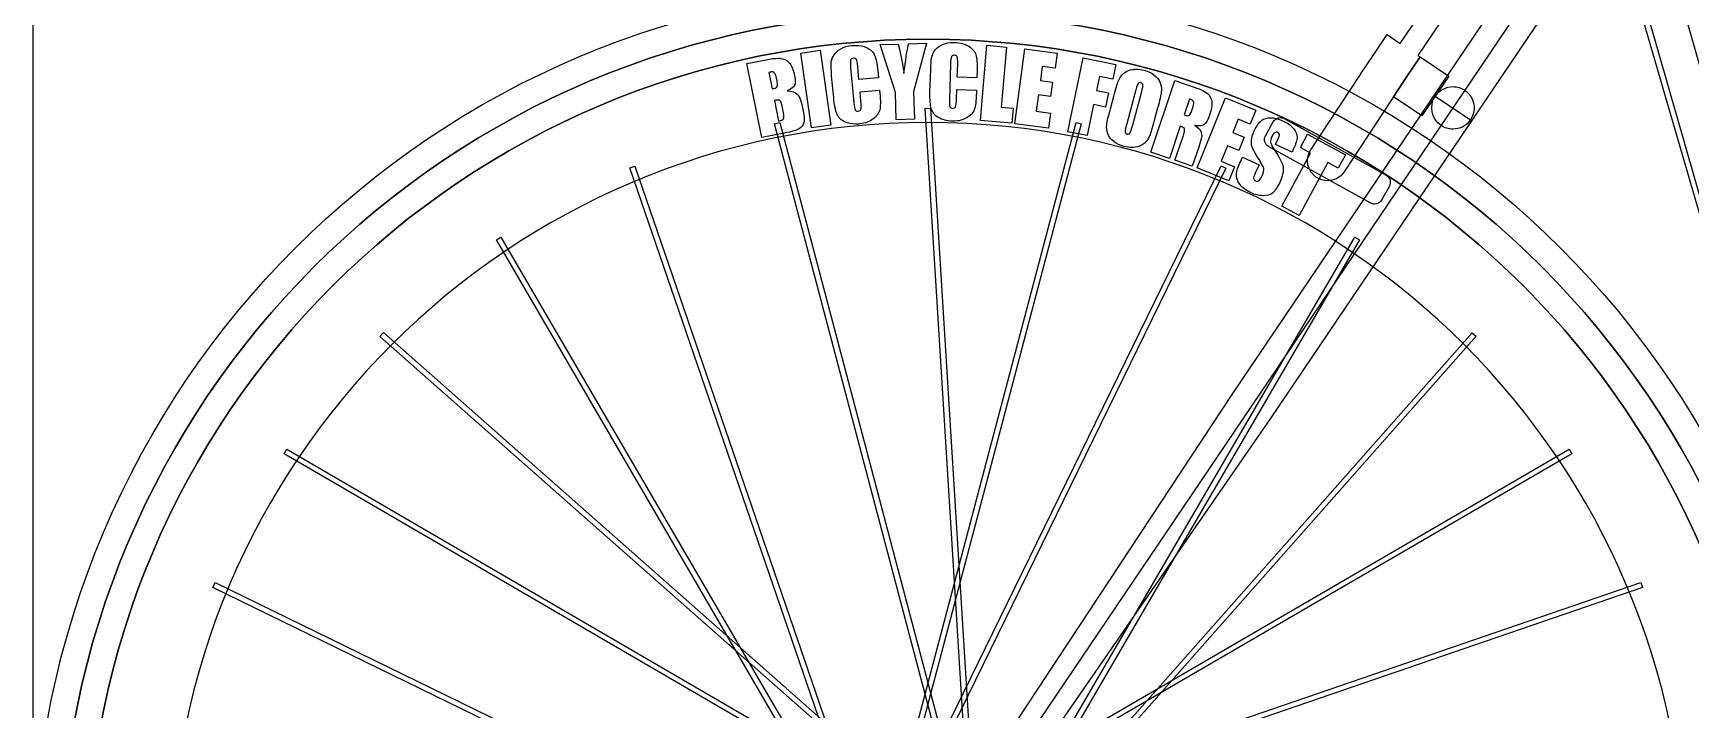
# Model space of a CAD drawing. Extents: x 3 to 470, y 9 to 287.
# Drawn here: x 3 to 179, y 121.8 to 193.7 of the extents above; entities that cross this region are included whole.
import ezdxf

# ---------------------------------------------------------------- set-up
doc = ezdxf.new("R2010")
doc.units = 0
doc.layers.add('Layer_1', color=7, linetype='CONTINUOUS')

msp = doc.modelspace()

# ---------------------------------------------------------------- linework, layer by layer
at = {"layer": 'Layer_1', "color": 7}
for points in [[(3.00365, 287.24209), (469.516983, 287.24209), (469.516983, 8.688756), (3.00365, 8.688756), (3.00365, 287.24209)], [(164.413031, 258.629138), (187.72935, 177.315565), (180.356896, 175.201565), (180.356896, 175.201565), (157.040605, 256.51511)], [(180.356896, 175.201565), (157.040605, 256.51511)], [(205.542298, 86.653561), (205.542298, 86.653561), (203.677416, 93.157158), (171.614359, 203.337538), (166.147953, 222.401184), (174.767186, 224.872692), (177.487447, 215.386125), (177.487447, 215.386125), (177.487447, 215.386125), (189.483869, 217.467389), (295.393728, 235.841763), (313.037015, 238.902726), (313.037015, 238.902726), (313.037015, 238.902726), (312.212624, 241.599188), (324.346788, 245.308987), (336.300493, 206.21009), (324.166357, 202.500318), (323.086391, 206.032675), (323.086391, 206.032675), (310.64161, 191.632079), (223.358516, 91.321573), (216.031403, 82.842958), (216.031403, 82.842958)], [(205.542298, 86.653561), (205.542298, 86.653561), (203.677416, 93.157158), (171.614359, 203.337538), (166.147953, 222.401184), (174.767186, 224.872692), (177.487447, 215.386125), (177.487447, 215.386125), (177.487447, 215.386125), (189.483869, 217.467389), (295.393728, 235.841763), (313.037015, 238.902726), (313.037015, 238.902726), (313.037015, 238.902726), (312.212624, 241.599188), (324.346788, 245.308987), (336.300493, 206.21009), (324.166357, 202.500318), (323.086391, 206.032675), (323.086391, 206.032675), (310.64161, 191.632079), (223.358516, 91.321573), (216.031403, 82.842958), (216.031403, 82.842958)], [(210.50539, 83.974272), (170.457584, 223.637615)], [(102.365727, 106.352229), (99.327519, 108.40304), (100.905075, 110.740105), (130.411075, 155.460181), (169.540116, 213.428477)], [(171.264408, 207.415194), (134.384092, 152.778353), (103.943282, 108.689322), (102.365727, 106.352229), (99.327519, 108.40304), (100.905075, 110.740105), (130.411075, 155.460181), (169.540116, 213.428477)], [(100.846623, 107.377634), (170.402262, 210.421849)], [(171.264408, 207.415194), (134.384092, 152.778353), (103.943282, 108.689322), (102.365727, 106.352229), (102.365727, 106.352229)], [(145.372507, 191.48461), (145.372507, 191.48461), (146.789284, 193.583497), (148.191512, 192.636958), (148.191512, 192.636958), (153.081913, 199.881906), (154.951588, 198.6199), (150.061187, 191.374952), (150.294911, 191.217191), (148.88194, 189.123916), (142.222132, 179.005937)], [(145.372507, 191.48461), (145.372507, 191.48461), (146.789284, 193.583497), (148.191512, 192.636958), (148.191512, 192.636958), (153.081913, 199.881906), (154.951588, 198.6199), (150.061187, 191.374952), (150.294911, 191.217191), (148.88194, 189.123916), (142.222132, 179.005937)], [(85.65254, 183.680321), (84.522834, 191.623253), (86.585995, 191.916697), (87.715701, 183.973765), (85.65254, 183.680321), (85.65254, 183.680321)], [(94.669122, 184.549206), (94.582135, 187.451279), (92.957857, 192.524367), (94.877919, 192.581945)], [(95.961241, 192.614428), (97.881276, 192.671977), (96.510995, 187.509111), (96.597982, 184.60701), (94.669122, 184.549206), (94.669122, 184.549206)], [(106.940435, 184.163812), (103.600324, 184.454775), (104.29656, 192.44739), (106.372636, 192.266564), (105.815918, 185.875979), (107.08001, 185.765871), (106.940435, 184.163812), (106.940435, 184.163812)], [(110.828326, 183.637011), (107.24389, 184.122222), (108.320106, 192.072569), (111.764827, 191.606279), (111.549713, 190.017077), (110.170071, 190.203825), (109.96618, 188.697607), (111.258497, 188.522646), (111.053421, 187.007687), (109.761076, 187.18262), (109.524702, 185.43625), (111.044032, 185.230554), (110.828326, 183.637011), (110.828326, 183.637011)], [(80.38887, 182.641522), (78.810693, 190.507646), (80.849606, 190.916725)], [(92.704762, 189.757018), (92.774493, 188.998016), (90.699291, 188.807377), (90.571532, 190.198157)], [(100.427223, 190.432163), (100.311926, 186.706686)], [(103.249866, 189.77185), (103.226294, 189.01), (101.143366, 189.074486), (101.186564, 190.470426)], [(114.929695, 182.850037), (112.88926, 183.27361), (114.519939, 191.129019), (117.979604, 190.410846), (117.653649, 188.840621), (116.234418, 189.135222), (115.925466, 187.646965), (117.189416, 187.384566), (116.878687, 185.887709), (115.614737, 186.150081), (114.929695, 182.850037), (114.929695, 182.850037)], [(138.689239, 181.331329), (143.974029, 189.360318), (143.974029, 189.360318), (143.949695, 189.376756), (145.367065, 191.476546), (145.367065, 191.476546)], [(138.689239, 181.331329), (143.974029, 189.360318), (143.974029, 189.360318), (143.949695, 189.376756), (145.367065, 191.476546), (145.367065, 191.476546)], [(150.493501, 184.958934), (147.479881, 186.993166), (147.479881, 186.993166), (148.88194, 189.123238), (150.294911, 191.216514), (153.33309, 189.165703), (150.493501, 184.958934), (150.493501, 184.958934)], [(150.493501, 184.958934), (147.479881, 186.993166), (147.479881, 186.993166), (148.88194, 189.123238), (150.294911, 191.216514), (153.33309, 189.165703), (150.493501, 184.958934), (150.493501, 184.958934)], [(81.123453, 189.574162), (81.474447, 187.82469), (81.474447, 187.82469)], [(88.018253, 186.879871), (87.803872, 189.213919)], [(89.822568, 190.067465), (90.163524, 186.355833)], [(98.246819, 187.489232), (98.319313, 189.831994)], [(124.82458, 183.864559), (123.665098, 180.438307), (121.691124, 181.106318), (124.262928, 188.705812), (125.660982, 188.232698)], [(143.974029, 189.35964), (143.949695, 189.376079), (143.974029, 189.35964), (143.974029, 189.35964), (143.974029, 189.35964), (143.974029, 189.35964)], [(143.974029, 189.35964), (143.949695, 189.376079), (143.974029, 189.35964), (143.974029, 189.35964), (143.974029, 189.35964), (143.974029, 189.35964)], [(90.911275, 186.499721), (90.81941, 187.500032), (92.894583, 187.69067), (92.923203, 187.379152)], [(101.07169, 186.758117), (101.102763, 187.762149), (103.185662, 187.697663), (103.17599, 187.385017)], [(117.404784, 185.714412), (117.759838, 187.042369)], [(120.102768, 187.720221), (119.135448, 184.102427)], [(119.780169, 183.98933), (120.732685, 187.551801)], [(125.797652, 186.73993), (125.22568, 185.049756)], [(129.988095, 178.061991), (126.633829, 179.415693), (129.636368, 186.855537), (132.859885, 185.55462), (132.259715, 184.067463), (130.968668, 184.588484), (130.399825, 183.178953), (131.60913, 182.690895), (131.036988, 181.273215), (129.827655, 181.761245), (129.168131, 180.127042), (130.589928, 179.553237), (129.988095, 178.061991), (129.988095, 178.061991)], [(151.913324, 187.06301), (155.652645, 184.538915)], [(81.720549, 186.597903), (82.16166, 184.399199), (82.161688, 184.399199)], [(82.683893, 185.267887), (82.537411, 185.997902)], [(84.632632, 186.171116), (84.778241, 185.445386)], [(102.694981, 105.746222), (97.745508, 185.746697), (98.308373, 185.781548), (103.257789, 105.781524)], [(102.694981, 105.746222), (97.745508, 185.746697), (98.308373, 185.781548), (103.257789, 105.781524)], [(122.424692, 185.795111), (122.06961, 184.467153)], [(125.613527, 184.96979), (125.613527, 184.96979)], [(126.058247, 185.530794), (126.199457, 185.948107)], [(82.751735, 183.115595), (80.38887, 182.641522), (80.38887, 182.641522)], [(102.208304, 106.617786), (81.746603, 184.115539), (82.291873, 184.259484), (102.753433, 106.762238)], [(102.208304, 106.617786), (81.746603, 184.115539), (82.291873, 184.259484), (102.753433, 106.762238)], [(90.368994, 184.083254), (90.368994, 184.083197)], [(93.301463, 106.766073), (113.762008, 184.259484), (114.307278, 184.115511), (93.846733, 106.622156)], [(93.301463, 106.766073), (113.762008, 184.259484), (114.307278, 184.115511), (93.846733, 106.622156)], [(100.764598, 184.393588), (100.764598, 184.393644)], [(133.881512, 182.848797), (134.702406, 184.328115)], [(133.881512, 182.848797), (134.702406, 184.328115)], [(135.852526, 184.657285), (146.70069, 178.637235)], [(135.852526, 184.657285), (146.70069, 178.637235)], [(153.780912, 183.544977), (153.780912, 183.544977), (153.780912, 183.544977)], [(119.275502, 183.014227), (119.275502, 183.014227)], [(119.676545, 181.596632), (119.676545, 181.596632)], [(126.102263, 179.613522), (124.266029, 180.234923), (125.120477, 182.759751)], [(126.780171, 181.61668), (126.102263, 179.613522), (126.102263, 179.613522)], [(145.058845, 175.678627), (134.21071, 181.698705)], [(145.058845, 175.678627), (134.21071, 181.698705)], [(136.833353, 181.383267), (136.698516, 181.096167), (134.943856, 181.920219), (135.196668, 182.458581)], [(137.447198, 174.356957), (135.614714, 175.349316), (138.671475, 180.993953), (137.586716, 181.581406), (138.350398, 182.991585), (142.360156, 180.820176), (141.596473, 179.409969), (140.503959, 180.001594), (137.447198, 174.356957), (137.447198, 174.356957)], [(92.400744, 103.625934), (66.360048, 179.426605), (66.893391, 179.609828), (92.934087, 103.809185)], [(92.400744, 103.625934), (66.360048, 179.426605), (66.893391, 179.609828), (92.934087, 103.809185)], [(93.988197, 107.629262), (129.173827, 179.642029), (129.680524, 179.394432), (94.494922, 107.38175)], [(93.988197, 107.629262), (129.173827, 179.642029), (129.680524, 179.394432), (94.494922, 107.38175)], [(131.218689, 180.082378), (131.443446, 180.560935), (133.198106, 179.736854), (132.782315, 178.851559)], [(140.453712, 178.053646), (140.453712, 178.053646)], [(140.453712, 178.053646), (140.453712, 178.053646)], [(133.619338, 176.470986), (133.619338, 176.470986)], [(147.029859, 177.487115), (146.208965, 176.007825)], [(147.029859, 177.487115), (146.208965, 176.007825)], [(145.468545, 175.572212), (145.468545, 175.572212)], [(145.468545, 175.572212), (145.468545, 175.572212)], [(92.525515, 102.529951), (52.197207, 171.793866), (52.684533, 172.077611), (93.012869, 102.813752)], [(92.525515, 102.529951), (52.197207, 171.793866), (52.684533, 172.077611), (93.012869, 102.813752)], [(103.038756, 102.809861), (143.369348, 172.077611), (143.856674, 171.793866), (103.526364, 102.526511)], [(103.038756, 102.809861), (143.369348, 172.077611), (143.856674, 171.793866), (103.526364, 102.526511)], [(99.888889, 108.451002), (39.820184, 161.520128), (40.193566, 161.942742), (100.261905, 108.873954)], [(99.888889, 108.451002), (39.820184, 161.520128), (40.193566, 161.942742), (100.261905, 108.873954)], [(102.766573, 101.849421), (155.835699, 161.918126), (156.258313, 161.544744), (103.189525, 101.476405)], [(102.766573, 101.849421), (155.835699, 161.918126), (156.258313, 161.544744), (103.189525, 101.476405)], [(98.928449, 108.723186), (29.6607, 149.053777), (29.944444, 149.541103), (99.211799, 109.210794)], [(98.928449, 108.723186), (29.6607, 149.053777), (29.944444, 149.541103), (99.211799, 109.210794)], [(96.845522, 109.212796), (166.109437, 149.541131), (166.393181, 149.053777), (97.129323, 108.725442)], [(96.845522, 109.212796), (166.109437, 149.541131), (166.393181, 149.053777), (97.129323, 108.725442)], [(94.109048, 99.672626), (22.096282, 134.858256), (22.343878, 135.364953), (94.35656, 100.179351)], [(94.109048, 99.672626), (22.096282, 134.858256), (22.343878, 135.364953), (94.35656, 100.179351)], [(97.941504, 109.337566), (173.742175, 135.378262), (173.925398, 134.844919), (98.124755, 108.804224)], [(97.941504, 109.337566), (173.742175, 135.378262), (173.925398, 134.844919), (98.124755, 108.804224)]]:
    msp.add_lwpolyline(points, dxfattribs=at)
for points in [[(3.00365, 103.71137), (3.00365, 156.191267), (45.547015, 198.734661), (98.026941, 198.734661)], [(3.00365, 103.71137), (3.00365, 156.191267), (45.547015, 198.734661), (98.026941, 198.734661)], [(98.026941, 198.734661), (150.506838, 198.734661), (193.050231, 156.191267), (193.050231, 103.71137)], [(98.026941, 198.734661), (150.506838, 198.734661), (193.050231, 156.191267), (193.050231, 103.71137)], [(98.026941, 195.914979), (47.104297, 195.914979), (5.823332, 154.634013), (5.823332, 103.71137)], [(98.026941, 195.914979), (47.104297, 195.914979), (5.823332, 154.634013), (5.823332, 103.71137)], [(5.823332, 103.71137), (5.823332, 154.634013), (47.104297, 195.914979), (98.026941, 195.914979)], [(5.823332, 103.71137), (5.823332, 154.634013), (47.104297, 195.914979), (98.026941, 195.914979)], [(190.230549, 103.71137), (190.230549, 154.634013), (148.949584, 195.914979), (98.026941, 195.914979)], [(190.230549, 103.71137), (190.230549, 154.634013), (148.949584, 195.914979), (98.026941, 195.914979)], [(98.026941, 195.914979), (148.949584, 195.914979), (190.230549, 154.634013), (190.230549, 103.71137)], [(98.026941, 195.914979), (148.949584, 195.914979), (190.230549, 154.634013), (190.230549, 103.71137)], [(98.026941, 193.095296), (48.661551, 193.095296), (8.643014, 153.076759), (8.643014, 103.71137)], [(98.026941, 193.095296), (48.661551, 193.095296), (8.643014, 153.076759), (8.643014, 103.71137)], [(8.643014, 103.71137), (8.643014, 153.076759), (48.661551, 193.095296), (98.026941, 193.095296)], [(8.643014, 103.71137), (8.643014, 153.076759), (48.661551, 193.095296), (98.026941, 193.095296)], [(88.020791, 191.379604), (88.192321, 191.663791), (88.444326, 191.898576), (88.776804, 192.083961)], [(88.776804, 192.083961), (89.109301, 192.269346), (89.500757, 192.382725), (89.951173, 192.424099)], [(89.951173, 192.424099), (90.086142, 192.436506), (90.216402, 192.442709), (90.341953, 192.442709)], [(90.341953, 192.442709), (90.787839, 192.442709), (91.174464, 192.364529), (91.501829, 192.208168)], [(91.501829, 192.208168), (91.921379, 192.007801), (92.20956, 191.736369), (92.366372, 191.393872)], [(94.877919, 192.581945), (95.224195, 191.029033), (95.424515, 189.983053), (95.478878, 189.444005)], [(95.478878, 189.444005), (95.567755, 190.301771), (95.728542, 191.358579), (95.961241, 192.614428)], [(187.410867, 103.71137), (187.410867, 153.076759), (147.39233, 193.095296), (98.026941, 193.095296)], [(187.410867, 103.71137), (187.410867, 153.076759), (147.39233, 193.095296), (98.026941, 193.095296)], [(98.026941, 193.095296), (147.39233, 193.095296), (187.410867, 153.076759), (187.410867, 103.71137)], [(98.026941, 193.095296), (147.39233, 193.095296), (187.410867, 153.076759), (187.410867, 103.71137)], [(98.419046, 191.131416), (98.467619, 191.419362), (98.594392, 191.693867), (98.799364, 191.954932)], [(98.799364, 191.954932), (99.004336, 192.216016), (99.283147, 192.418234), (99.635795, 192.561587)], [(99.635795, 192.561587), (99.957107, 192.692195), (100.319699, 192.757498), (100.723572, 192.757498)], [(100.723572, 192.757498), (100.762972, 192.757498), (100.802767, 192.756841), (100.842957, 192.755525)], [(100.842957, 192.755525), (101.459452, 192.736445), (101.963659, 192.601824), (102.355576, 192.351662)], [(102.355576, 192.351662), (102.747474, 192.101518), (103.000315, 191.796908), (103.114098, 191.437831)], [(80.849606, 190.916725), (81.364818, 191.020076), (81.786727, 191.071751), (82.115333, 191.071751)], [(82.115333, 191.071751), (82.198156, 191.071751), (82.275049, 191.068471), (82.346011, 191.061911)], [(82.346011, 191.061911), (82.698565, 191.029296), (83.007123, 190.880004), (83.271684, 190.614032)], [(83.271684, 190.614032), (83.536246, 190.348061), (83.736697, 189.875266), (83.873038, 189.195648)], [(87.803872, 189.213919), (87.750938, 189.790112), (87.730984, 190.22407), (87.744011, 190.515795)], [(87.744011, 190.515795), (87.757019, 190.807519), (87.849279, 191.095456), (88.020791, 191.379604)], [(89.818225, 190.861234), (89.784051, 190.735683), (89.785498, 190.471093), (89.822568, 190.067465)], [(90.128362, 191.07333), (89.955798, 191.057484), (89.852419, 190.986785), (89.818225, 190.861234)], [(90.182387, 191.075868), (90.165131, 191.075868), (90.147122, 191.075022), (90.128362, 191.07333)], [(90.433818, 190.950928), (90.386203, 191.034221), (90.302393, 191.075868), (90.182387, 191.075868)], [(90.571532, 190.198157), (90.534199, 190.604718), (90.488295, 190.855642), (90.433818, 190.950928)], [(92.366372, 191.393872), (92.523184, 191.051393), (92.635981, 190.505775), (92.704762, 189.757018)], [(98.319313, 189.831994), (98.337209, 190.410329), (98.370453, 190.84347), (98.419046, 191.131416)], [(100.519963, 191.220518), (100.470675, 191.10008), (100.439761, 190.837295), (100.427223, 190.432163)], [(100.831848, 191.393449), (100.671088, 191.393449), (100.567126, 191.335805), (100.519963, 191.220518)], [(100.853672, 191.393167), (100.846284, 191.393355), (100.83901, 191.393449), (100.831848, 191.393449)], [(101.141872, 191.234391), (101.099464, 191.335598), (101.003397, 191.388524), (100.853672, 191.393167)], [(101.186564, 190.470426), (101.199196, 190.878509), (101.184298, 191.133164), (101.141872, 191.234391)], [(103.114098, 191.437831), (103.227863, 191.078735), (103.273119, 190.523408), (103.249866, 189.77185)], [(145.367065, 191.476546), (145.368756, 191.479365), (145.370674, 191.481931), (145.372507, 191.48461)], [(145.367065, 191.476546), (145.368756, 191.479365), (145.370674, 191.481931), (145.372507, 191.48461)], [(81.495595, 189.620038), (81.411587, 189.620038), (81.28754, 189.604746), (81.123453, 189.574162)], [(81.5576, 189.616344), (81.540174, 189.618807), (81.519506, 189.620038), (81.495595, 189.620038)], [(81.772403, 189.463969), (81.707832, 189.554368), (81.636231, 189.60516), (81.5576, 189.616344)], [(81.942909, 188.961191), (81.893809, 189.205977), (81.836974, 189.37357), (81.772403, 189.463969)], [(82.031137, 188.095915), (82.065932, 188.20624), (82.036523, 188.494665), (81.942909, 188.961191)], [(83.873038, 189.195648), (83.965486, 188.734893), (83.95792, 188.399351), (83.85034, 188.189021)], [(117.759838, 187.042369), (117.967724, 187.81985), (118.133352, 188.365392), (118.256722, 188.678997)], [(118.256722, 188.678997), (118.380093, 188.992602), (118.574106, 189.257681), (118.838761, 189.474232)], [(118.838761, 189.474232), (119.103398, 189.690784), (119.419635, 189.827416), (119.787472, 189.884129)], [(119.787472, 189.884129), (119.907684, 189.902645), (120.031581, 189.911903), (120.159162, 189.911903)], [(120.378674, 188.419474), (120.301716, 188.353399), (120.209747, 188.120315), (120.102768, 187.720221)], [(120.159162, 189.911903), (120.422013, 189.911903), (120.700532, 189.872578), (120.994718, 189.793928)], [(120.561418, 188.489035), (120.493595, 188.489035), (120.432681, 188.465848), (120.378674, 188.419474)], [(120.651563, 188.476488), (120.620265, 188.484853), (120.590216, 188.489035), (120.561418, 188.489035)], [(120.858612, 188.261515), (120.845435, 188.371445), (120.776419, 188.443103), (120.651563, 188.476488)], [(120.994718, 189.793928), (121.408986, 189.683171), (121.763195, 189.515503), (122.057344, 189.290925)], [(122.057344, 189.290925), (122.351493, 189.066328), (122.563073, 188.791606), (122.692083, 188.46676)], [(122.692083, 188.46676), (122.821092, 188.141914), (122.862072, 187.814755), (122.815021, 187.485285)], [(81.474447, 187.82469), (81.563136, 187.84548), (81.630517, 187.8605), (81.67659, 187.869748)], [(81.67659, 187.869748), (81.878179, 187.910183), (81.996361, 187.985572), (82.031137, 188.095915)], [(82.083668, 186.635489), (81.987799, 186.635489), (81.866759, 186.62296), (81.720549, 186.597903)], [(82.308509, 186.590064), (82.263996, 186.620347), (82.189049, 186.635489), (82.083668, 186.635489)], [(83.85034, 188.189021), (83.742741, 187.97871), (83.487099, 187.782132), (83.083414, 187.599285)], [(83.083414, 187.599285), (83.577084, 187.587498), (83.932994, 187.474673), (84.151143, 187.26081)], [(84.151143, 187.26081), (84.369293, 187.046946), (84.529789, 186.683715), (84.632632, 186.171116)], [(88.372913, 185.138294), (88.208487, 185.515474), (88.090268, 186.095999), (88.018253, 186.879871)], [(92.923203, 187.379152), (92.998958, 186.554357), (92.994926, 185.964085), (92.911106, 185.608335)], [(98.385942, 185.7174), (98.26885, 186.111855), (98.222476, 186.702466), (98.246819, 187.489232)], [(100.311926, 186.706686), (100.299839, 186.316235), (100.314708, 186.060857), (100.356534, 185.94055)], [(100.973057, 185.921461), (101.025165, 186.038854), (101.058043, 186.317739), (101.07169, 186.758117)], [(103.17599, 187.385017), (103.150369, 186.557121), (103.074219, 185.971764), (102.94754, 185.628947)], [(120.732685, 187.551801), (120.829795, 187.915014), (120.871771, 188.151585), (120.858612, 188.261515)], [(122.815021, 187.485285), (122.767988, 187.155833), (122.637879, 186.592442), (122.424692, 185.795111)], [(125.660982, 188.232698), (126.593, 187.917288), (127.211845, 187.668329), (127.517518, 187.485821)], [(126.231094, 186.467661), (126.170283, 186.571952), (126.025802, 186.662708), (125.797652, 186.73993)], [(127.517518, 187.485821), (127.823209, 187.303293), (128.030249, 187.028571), (128.138637, 186.661656)], [(128.138637, 186.661656), (128.247026, 186.29474), (128.191534, 185.787159), (127.972163, 185.138914)], [(152.520937, 183.931273), (151.488341, 184.628299), (151.216298, 186.030414), (151.913324, 187.06301)], [(152.520937, 183.931273), (151.488341, 184.628299), (151.216298, 186.030414), (151.913324, 187.06301)], [(151.913324, 187.06301), (152.349134, 187.708632), (153.060596, 188.05692), (153.785029, 188.05692)], [(151.913324, 187.06301), (152.349134, 187.708632), (153.060596, 188.05692), (153.785029, 188.05692)], [(153.785029, 188.05692), (154.219203, 188.05692), (154.658059, 187.93181), (155.045004, 187.670623)], [(153.785029, 188.05692), (154.219203, 188.05692), (154.658059, 187.93181), (155.045004, 187.670623)], [(155.045004, 187.670623), (156.077599, 186.973598), (156.349642, 185.571511), (155.652645, 184.538915)], [(155.045004, 187.670623), (156.077599, 186.973598), (156.349642, 185.571511), (155.652645, 184.538915)], [(82.537411, 185.997902), (82.469814, 186.334836), (82.393513, 186.532223), (82.308509, 186.590064)], [(82.685585, 184.643609), (82.748596, 184.740136), (82.748032, 184.948229), (82.683893, 185.267887)], [(84.778241, 185.445386), (84.885125, 184.912635), (84.903801, 184.50598), (84.834268, 184.225422)], [(89.242277, 184.295688), (88.827126, 184.480246), (88.537338, 184.761115), (88.372913, 185.138294)], [(90.163524, 186.355833), (90.199258, 185.96683), (90.245238, 185.715182), (90.301462, 185.600891)], [(90.301462, 185.600891), (90.351239, 185.499683), (90.442042, 185.449079), (90.573872, 185.449079)], [(90.573872, 185.449079), (90.590922, 185.449079), (90.608657, 185.449925), (90.627079, 185.451617)], [(90.627079, 185.451617), (90.782105, 185.465847), (90.878304, 185.534412), (90.915674, 185.657313)], [(90.915674, 185.657313), (90.953044, 185.780195), (90.951578, 186.060998), (90.911275, 186.499721)], [(92.911106, 185.608335), (92.827287, 185.252585), (92.596975, 184.926151), (92.220172, 184.629031)], [(99.145762, 184.774837), (98.756289, 185.008758), (98.503016, 185.322946), (98.385942, 185.7174)], [(100.356534, 185.94055), (100.398359, 185.820244), (100.500009, 185.75759), (100.661482, 185.75259)], [(100.661482, 185.75259), (100.667611, 185.752402), (100.673663, 185.752308), (100.679641, 185.752308)], [(100.679641, 185.752308), (100.825174, 185.752308), (100.92298, 185.808692), (100.973057, 185.921461)], [(102.94754, 185.628947), (102.820861, 185.286111), (102.55238, 184.99028), (102.142098, 184.741452)], [(117.014427, 184.024238), (117.061478, 184.353689), (117.191597, 184.917081), (117.404784, 185.714412)], [(125.22568, 185.049756), (125.383244, 184.996445), (125.512526, 184.96979), (125.613527, 184.96979)], [(125.613527, 184.96979), (125.655221, 184.96979), (125.692093, 184.97432), (125.724143, 184.983381)], [(125.724143, 184.983381), (125.833904, 185.014454), (125.945272, 185.196925), (126.058247, 185.530794)], [(126.199457, 185.948107), (126.281378, 186.190167), (126.291924, 186.363352), (126.231094, 186.467661)], [(127.972163, 185.138914), (127.772548, 184.549093), (127.564409, 184.176886), (127.347744, 184.022292)], [(98.026941, 184.241494), (53.551388, 184.241494), (17.496816, 148.186923), (17.496816, 103.71137)], [(98.026941, 184.241494), (53.551388, 184.241494), (17.496816, 148.186923), (17.496816, 103.71137)], [(82.161688, 184.399199), (82.447942, 184.465612), (82.622575, 184.547082), (82.685585, 184.643609)], [(84.358559, 183.584001), (84.110972, 183.436964), (83.575364, 183.280828), (82.751735, 183.115595)], [(84.834268, 184.225422), (84.764734, 183.944845), (84.606165, 183.731038), (84.358559, 183.584001)], [(90.368994, 184.083197), (89.936492, 184.083197), (89.56092, 184.154028), (89.242277, 184.295688)], [(90.777538, 184.102738), (90.63614, 184.089748), (90.499959, 184.083254), (90.368994, 184.083254)], [(92.220172, 184.629031), (91.843387, 184.331912), (91.362509, 184.156481), (90.777538, 184.102738)], [(178.557065, 103.71137), (178.557065, 148.186923), (142.502493, 184.241494), (98.026941, 184.241494)], [(178.557065, 103.71137), (178.557065, 148.186923), (142.502493, 184.241494), (98.026941, 184.241494)], [(100.645918, 184.395618), (100.035287, 184.41451), (99.535236, 184.540916), (99.145762, 184.774837)], [(100.764598, 184.393644), (100.725442, 184.393644), (100.685882, 184.394302), (100.645918, 184.395618)], [(102.142098, 184.741452), (101.75973, 184.509543), (101.300563, 184.393588), (100.764598, 184.393588)], [(117.136801, 183.04062), (117.008186, 183.366895), (116.967395, 183.694767), (117.014427, 184.024238)], [(119.135448, 184.102427), (119.014822, 183.65126), (118.958917, 183.368257), (118.967733, 183.253421)], [(118.967733, 183.253421), (118.97655, 183.138566), (119.047643, 183.063309), (119.181014, 183.027649)], [(119.275502, 183.014227), (119.366126, 183.014227), (119.438197, 183.056382), (119.491715, 183.14069)], [(119.491715, 183.14069), (119.562639, 183.252444), (119.658791, 183.535324), (119.780169, 183.98933)], [(122.06961, 184.467153), (121.860972, 183.686853), (121.694968, 183.139891), (121.571597, 182.826267)], [(125.280833, 183.549685), (125.249328, 183.667322), (125.097243, 183.77228), (124.82458, 183.864559)], [(125.120477, 182.759751), (125.258886, 183.168737), (125.312338, 183.432048), (125.280833, 183.549685)], [(126.84429, 183.885256), (126.700637, 183.885256), (126.537922, 183.907136), (126.356147, 183.950898)], [(126.356147, 183.950898), (126.715468, 183.720774), (126.93437, 183.501732), (127.012851, 183.293771)], [(127.347744, 184.022292), (127.219712, 183.930934), (127.051894, 183.885256), (126.84429, 183.885256)], [(127.012851, 183.293771), (127.091313, 183.085829), (127.124162, 182.908048), (127.111399, 182.760428)], [(132.390098, 182.338293), (132.405813, 182.634322), (132.504191, 182.975081), (132.685234, 183.360569)], [(132.685234, 183.360569), (132.946186, 183.916234), (133.208332, 184.289598), (133.471671, 184.48066)], [(133.471671, 184.48066), (133.729221, 184.667529), (134.045279, 184.760964), (134.419846, 184.760964)], [(134.419846, 184.760964), (134.428305, 184.760964), (134.436792, 184.760917), (134.445308, 184.760823)], [(134.445308, 184.760823), (134.831059, 184.756519), (135.247253, 184.649483), (135.693891, 184.439718)], [(134.855177, 183.161669), (134.753612, 183.097418), (134.658504, 182.970908), (134.569853, 182.782139)], [(134.702406, 184.328115), (134.856953, 184.606587), (135.145435, 184.763699), (135.442827, 184.763699)], [(134.702406, 184.328115), (134.856953, 184.606587), (135.145435, 184.763699), (135.442827, 184.763699)], [(135.026839, 183.214171), (134.967719, 183.214171), (134.910499, 183.19667), (134.855177, 183.161669)], [(135.178989, 183.177515), (135.126956, 183.201953), (135.07624, 183.214171), (135.026839, 183.214171)], [(135.35457, 182.970945), (135.341205, 183.059972), (135.282678, 183.128829), (135.178989, 183.177515)], [(135.442827, 184.763699), (135.581696, 184.763699), (135.722511, 184.729468), (135.852526, 184.657285)], [(135.442827, 184.763699), (135.581696, 184.763699), (135.722511, 184.729468), (135.852526, 184.657285)], [(135.693891, 184.439718), (136.185738, 184.208748), (136.567015, 183.932344), (136.837723, 183.610506)], [(136.837723, 183.610506), (137.108413, 183.288686), (137.24309, 182.981256), (137.241756, 182.688216)], [(153.780912, 183.544977), (153.346737, 183.544977), (152.907882, 183.670086), (152.520937, 183.931273)], [(153.780912, 183.544977), (153.346737, 183.544977), (152.907882, 183.670086), (152.520937, 183.931273)], [(155.652645, 184.538915), (155.216835, 183.893292), (154.505373, 183.544977), (153.780912, 183.544977)], [(155.652645, 184.538915), (155.216835, 183.893292), (154.505373, 183.544977), (153.780912, 183.544977)], [(117.77154, 182.216483), (117.477014, 182.439651), (117.265435, 182.714364), (117.136801, 183.04062)], [(118.834757, 181.715566), (118.42049, 181.826342), (118.066084, 181.993315), (117.77154, 182.216483)], [(119.676545, 181.596632), (119.411965, 181.596632), (119.131369, 181.636277), (118.834757, 181.715566)], [(119.181014, 183.027649), (119.214474, 183.018701), (119.24597, 183.014227), (119.275502, 183.014227)], [(120.041412, 181.623278), (119.92338, 181.605514), (119.801758, 181.596632), (119.676545, 181.596632)], [(120.989587, 182.031033), (120.724931, 181.814481), (120.408873, 181.678563), (120.041412, 181.623278)], [(121.571597, 182.826267), (121.448227, 182.512662), (121.254223, 182.247584), (120.989587, 182.031033)], [(127.111399, 182.760428), (127.098654, 182.612789), (126.988244, 182.23154), (126.780171, 181.61668)], [(132.494595, 181.576161), (132.409215, 181.788239), (132.374383, 182.042283), (132.390098, 182.338293)], [(133.10937, 180.459962), (132.784881, 180.992017), (132.579956, 181.364084), (132.494595, 181.576161)], [(134.21071, 181.698705), (133.802194, 181.925379), (133.65481, 182.440309), (133.881512, 182.848797)], [(134.21071, 181.698705), (133.802194, 181.925379), (133.65481, 182.440309), (133.881512, 182.848797)], [(134.569853, 182.782139), (134.456239, 182.54023), (134.403943, 182.342513), (134.412966, 182.188991)], [(134.412966, 182.188991), (134.418098, 182.034059), (134.526308, 181.80152), (134.737596, 181.491374)], [(134.737596, 181.491374), (135.342982, 180.597027), (135.679755, 179.939148), (135.747916, 179.517737)], [(135.196668, 182.458581), (135.315283, 182.71113), (135.367917, 182.881919), (135.35457, 182.970945)], [(137.241756, 182.688216), (137.24044, 182.395157), (137.104305, 181.960174), (136.833353, 181.383267)], [(139.29299, 178.402187), (138.317408, 179.044341), (138.047113, 180.355747), (138.689239, 181.331329)], [(139.29299, 178.402187), (138.317408, 179.044341), (138.047113, 180.355747), (138.689239, 181.331329)], [(130.793312, 178.746469), (130.822185, 179.094719), (130.963978, 179.540022), (131.218689, 180.082378)], [(133.685657, 179.386199), (133.627196, 179.572655), (133.4351, 179.930576), (133.10937, 180.459962)], [(131.151496, 177.685084), (130.883814, 178.044425), (130.764419, 178.39822), (130.793312, 178.746469)], [(132.782315, 178.851559), (132.65496, 178.580399), (132.597457, 178.394056), (132.609807, 178.292529)], [(132.609807, 178.292529), (132.622157, 178.191001), (132.690817, 178.110894), (132.815785, 178.052207)], [(132.815785, 178.052207), (132.872912, 178.025364), (132.928206, 178.011942), (132.981667, 178.011942)], [(132.981667, 178.011942), (133.04511, 178.011942), (133.105959, 178.030843), (133.164213, 178.068646)], [(133.164213, 178.068646), (133.271568, 178.138311), (133.370821, 178.270178), (133.461972, 178.464247)], [(133.461972, 178.464247), (133.662977, 178.892275), (133.737539, 179.199592), (133.685657, 179.386199)], [(135.348254, 177.816876), (135.104784, 177.29845), (134.865139, 176.945341), (134.62932, 176.75755)], [(135.747916, 179.517737), (135.816096, 179.096307), (135.682875, 178.529354), (135.348254, 177.816876)], [(140.453712, 178.053646), (140.054699, 178.053646), (139.651202, 178.166405), (139.29299, 178.402187)], [(140.453712, 178.053646), (140.054699, 178.053646), (139.651202, 178.166405), (139.29299, 178.402187)], [(142.222132, 179.005937), (141.815788, 178.388568), (141.141404, 178.053646), (140.453712, 178.053646)], [(142.222132, 179.005937), (141.815788, 178.388568), (141.141404, 178.053646), (140.453712, 178.053646)], [(146.70069, 178.637235), (147.109177, 178.410532), (147.256562, 177.89563), (147.029859, 177.487115)], [(146.70069, 178.637235), (147.109177, 178.410532), (147.256562, 177.89563), (147.029859, 177.487115)], [(132.310724, 176.79023), (131.805587, 177.027441), (131.419178, 177.325725), (131.151496, 177.685084)], [(133.619338, 176.470986), (133.200089, 176.470986), (132.763884, 176.577401), (132.310724, 176.79023)], [(133.638089, 176.471042), (133.631848, 176.471005), (133.625598, 176.470986), (133.619338, 176.470986)], [(134.62932, 176.75755), (134.393482, 176.569778), (134.063071, 176.474275), (133.638089, 176.471042)], [(145.468545, 175.572212), (145.329676, 175.572212), (145.188861, 175.606471), (145.058845, 175.678627)], [(145.468545, 175.572212), (145.329676, 175.572212), (145.188861, 175.606471), (145.058845, 175.678627)], [(146.208965, 176.007825), (146.054419, 175.729353), (145.765937, 175.572212), (145.468545, 175.572212)], [(146.208965, 176.007825), (146.054419, 175.729353), (145.765937, 175.572212), (145.468545, 175.572212)]]:
    msp.add_open_spline(points, degree=3, dxfattribs=at)

doc.saveas('drawing.dxf')
